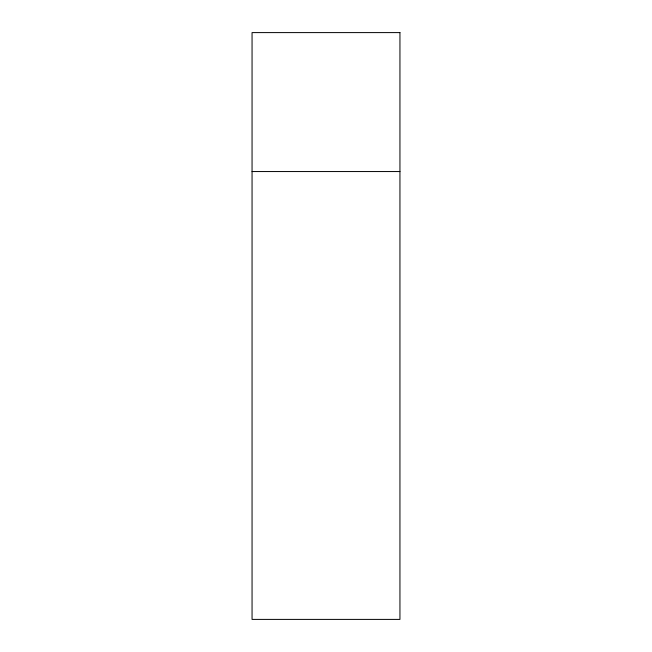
<?xml version="1.0" encoding="UTF-8"?>
<svg xmlns="http://www.w3.org/2000/svg" width="652" height="652" viewBox="0 0 652 652"><rect width="100%" height="100%" fill="white"/><g stroke="black" fill="none" stroke-linecap="round" stroke-linejoin="round"><path stroke-width="0.98" d="M252.055 171.549L399.945 171.549M399.945 32.6L252.055 32.6L252.055 619.4L399.945 619.4L399.945 32.6"/></g></svg>
